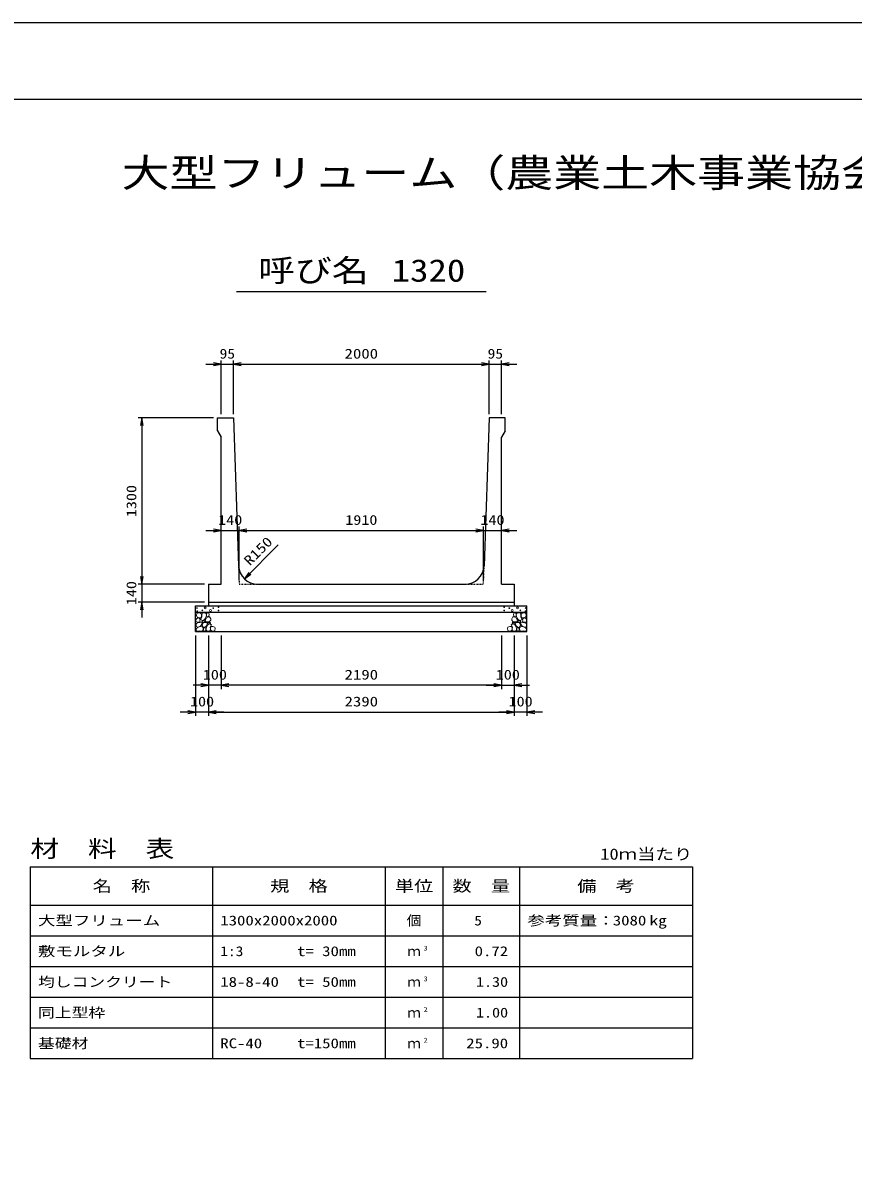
# Model space of a CAD drawing. Units: millimetres at full size. Extents: x 0 to 25230, y 0 to 17820.
# Drawn here: x 8469 to 14960, y 8910 to 17820 of the extents above; entities that cross this region are included whole.
import ezdxf
from ezdxf.enums import TextEntityAlignment as Align

# ---------------------------------------------------------------- set-up
doc = ezdxf.new("R2010")
doc.units = ezdxf.units.MM
doc.linetypes.add('DASHED_SPACED', pattern=[12, 6, -6])
for name, color, linetype, lineweight in [('0_2', 7, 'Continuous', 25), ('D-DCR-HCHn', 4, 'Continuous', 9), ('D-MTR-FRAM', 7, 'Continuous', 25), ('D-MTR-LINE', 7, 'Continuous', 25), ('D-STR-DIM', 7, 'Continuous', 25), ('D-STR-STRn', 1, 'Continuous', 25), ('D-TTL', 2, 'Continuous', 25), ('D-TTL-TXT', 7, 'Continuous', 25)]:
    doc.layers.add(name, color=color, linetype=linetype, lineweight=lineweight)
doc.layers.add('D-MTR', color=7, linetype='Continuous')
doc.layers.add('D-MTR-TXT', color=7, linetype='Continuous')
doc.styles.add('ＭＳ ゴシック', font='')
doc.styles.get('ＭＳ ゴシック').set_extended_font_data('MS Gothic')

# ---------------------------------------------------------------- blocks, each defined once
blk = doc.blocks.new('open_arrow')
at = {"color": 0, "linetype": 'Continuous', "lineweight": -2}
blk.add_lwpolyline([(7.5, 1.25), (0, 0), (7.5, -1.25)], dxfattribs=at)

msp = doc.modelspace()

# ---------------------------------------------------------------- linework, layer by layer
at = {"layer": '0_2'}
for p, q in [((9920, 13030), (9920, 12610)), ((10020, 13030), (10020, 12610)), ((10020, 13030), (10020, 12610)), ((12210, 13030), (12210, 12610)), ((10140, 12640), (9800, 12640)), ((12210, 12640), (10020, 12640))]:
    msp.add_line(p, q, dxfattribs=at)
at = {"layer": 'D-DCR-HCHn'}
for points in [[(9858.399, 13203.696), (9842.796, 13207.163), (9828.928, 13200.228), (9827.194, 13184.626), (9830.661, 13172.491), (9847.997, 13167.29), (9860.132, 13167.29), (9865.333, 13175.958), (9865.333, 13195.028)], [(9872.267, 13205.429), (9867.067, 13189.827), (9868.8, 13172.491), (9856.665, 13153.421), (9872.267, 13144.753), (9889.603, 13153.421), (9900.005, 13167.29), (9903.472, 13189.827), (9900.005, 13201.962), (9889.603, 13207.163)], [(9905.206, 13201.962), (9905.206, 13181.159), (9913.874, 13175.958), (9922.542, 13181.159), (9924.275, 13193.294), (9922.542, 13203.696), (9910.407, 13207.163)], [(12324.794, 13201.962), (12324.794, 13181.159), (12316.126, 13175.958), (12307.458, 13181.159), (12305.725, 13193.294), (12307.458, 13203.696), (12319.593, 13207.163)], [(12357.733, 13205.429), (12362.933, 13189.827), (12361.2, 13172.491), (12373.335, 13153.421), (12357.733, 13144.753), (12340.397, 13153.421), (12329.995, 13167.29), (12326.528, 13189.827), (12329.995, 13201.962), (12340.397, 13207.163)], [(12371.601, 13203.696), (12387.204, 13207.163), (12401.072, 13200.228), (12402.806, 13184.626), (12399.339, 13172.491), (12382.003, 13167.29), (12369.868, 13167.29), (12364.667, 13175.958), (12364.667, 13195.028)], [(9825.46, 13160.356), (9820.26, 13144.753), (9827.194, 13134.352), (9844.53, 13132.618), (9856.366, 13137.699), (9851.464, 13149.954), (9854.932, 13156.889), (9847.997, 13163.823), (9837.596, 13167.29)], [(9858.366, 13102.757), (9871.208, 13122.019), (9869.603, 13126.834), (9851.946, 13131.65), (9835.894, 13130.045), (9824.658, 13120.414), (9823.052, 13109.177), (9824.658, 13097.941), (9837.499, 13094.731)], [(9864.787, 13062.627), (9876.023, 13067.443), (9879.234, 13083.494), (9872.813, 13094.731), (9861.577, 13097.941), (9847.13, 13096.336), (9831.078, 13089.915), (9823.052, 13080.284), (9823.052, 13069.048), (9827.868, 13062.627), (9847.13, 13064.232)], [(9875.735, 13144.753), (9867.067, 13137.819), (9870.534, 13132.618), (9882.669, 13132.618), (9887.87, 13134.352), (9891.337, 13141.286), (9886.136, 13146.487)], [(9903.311, 13102.757), (9911.337, 13122.019), (9904.916, 13130.045), (9885.654, 13130.045), (9877.628, 13126.834), (9869.603, 13115.598), (9869.603, 13105.967), (9877.628, 13093.125), (9887.259, 13091.52)], [(9901.739, 13163.823), (9893.071, 13143.02), (9900.005, 13134.352), (9920.808, 13134.352), (9929.476, 13137.819), (9938.144, 13149.954), (9938.144, 13160.356), (9929.476, 13174.224), (9919.074, 13175.958)], [(9930.599, 13064.232), (9935.415, 13078.679), (9933.81, 13094.731), (9945.046, 13112.388), (9930.599, 13120.414), (9914.548, 13112.388), (9904.916, 13099.546), (9901.706, 13078.679), (9904.916, 13067.443), (9914.548, 13062.627)], [(9927.389, 13120.414), (9935.415, 13126.834), (9932.204, 13131.65), (9920.968, 13131.65), (9916.153, 13130.045), (9912.942, 13123.624), (9917.758, 13118.808)], [(9943.441, 13065.837), (9957.887, 13062.627), (9970.729, 13069.048), (9972.334, 13083.494), (9969.124, 13094.731), (9953.072, 13099.546), (9941.836, 13099.546), (9937.02, 13091.52), (9937.02, 13073.863)], [(12286.559, 13065.837), (12272.113, 13062.627), (12259.271, 13069.048), (12257.666, 13083.494), (12260.876, 13094.731), (12276.928, 13099.546), (12288.164, 13099.546), (12292.98, 13091.52), (12292.98, 13073.863)], [(12299.401, 13064.232), (12294.585, 13078.679), (12296.19, 13094.731), (12284.954, 13112.388), (12299.401, 13120.414), (12315.452, 13112.388), (12325.084, 13099.546), (12328.294, 13078.679), (12325.084, 13067.443), (12315.452, 13062.627)], [(12328.261, 13163.823), (12336.929, 13143.02), (12329.995, 13134.352), (12309.192, 13134.352), (12300.524, 13137.819), (12291.856, 13149.954), (12291.856, 13160.356), (12300.524, 13174.224), (12310.926, 13175.958)], [(12302.611, 13120.414), (12294.585, 13126.834), (12297.796, 13131.65), (12309.032, 13131.65), (12313.847, 13130.045), (12317.058, 13123.624), (12312.242, 13118.808)], [(12326.689, 13102.757), (12318.663, 13122.019), (12325.084, 13130.045), (12344.346, 13130.045), (12352.372, 13126.834), (12360.397, 13115.598), (12360.397, 13105.967), (12352.372, 13093.125), (12342.741, 13091.52)], [(12354.265, 13144.753), (12362.933, 13137.819), (12359.466, 13132.618), (12347.331, 13132.618), (12342.13, 13134.352), (12338.663, 13141.286), (12343.864, 13146.487)], [(12365.213, 13062.627), (12353.977, 13067.443), (12350.766, 13083.494), (12357.187, 13094.731), (12368.423, 13097.941), (12382.87, 13096.336), (12398.922, 13089.915), (12406.948, 13080.284), (12406.948, 13069.048), (12402.132, 13062.627), (12382.87, 13064.232)], [(12371.634, 13102.757), (12358.792, 13122.019), (12360.397, 13126.834), (12378.054, 13131.65), (12394.106, 13130.045), (12405.342, 13120.414), (12406.948, 13109.177), (12405.342, 13097.941), (12392.501, 13094.731)], [(12404.54, 13160.356), (12409.74, 13144.753), (12402.806, 13134.352), (12385.47, 13132.618), (12373.634, 13137.699), (12378.536, 13149.954), (12375.068, 13156.889), (12382.003, 13163.823), (12392.404, 13167.29)], [(9900.101, 13067.443), (9900.101, 13086.705), (9892.075, 13091.52), (9884.049, 13086.705), (9882.444, 13075.469), (9884.049, 13065.837), (9895.285, 13062.627)], [(12329.899, 13067.443), (12329.899, 13086.705), (12337.925, 13091.52), (12345.951, 13086.705), (12347.556, 13075.469), (12345.951, 13065.837), (12334.715, 13062.627)]]:
    msp.add_lwpolyline(points, close=True, dxfattribs=at)
for centre, radius in [((9830.727, 13243.955), 3), ((9831.869, 13218.91), 3), ((9872.292, 13225.752), 3), ((9893.336, 13243.955), 7.5), ((9936.664, 13224.961), 7.5), ((9957.708, 13243.164), 3), ((9998.131, 13250.006), 3), ((9999.273, 13224.961), 3), ((12230.727, 13224.961), 3), ((12231.869, 13250.006), 3), ((12272.292, 13243.164), 3), ((12293.336, 13224.961), 7.5), ((12336.664, 13243.955), 7.5), ((12357.708, 13225.752), 3), ((12398.131, 13218.91), 3), ((12399.273, 13243.955), 3)]:
    msp.add_circle(centre, radius, dxfattribs=at)
at = {"layer": 'D-MTR-FRAM'}
for p, q in [((8527.5, 11220), (13702.5, 11220)), ((8527.5, 11220), (8527.5, 9720)), ((13702.5, 11220), (13702.5, 9720)), ((8527.5, 9720), (13702.5, 9720))]:
    msp.add_line(p, q, dxfattribs=at)
at = {"layer": 'D-MTR-LINE'}
for p, q in [((9952.5, 11220), (9952.5, 9720)), ((11302.5, 11220), (11302.5, 9720)), ((11752.5, 11220), (11752.5, 9720)), ((12352.5, 11220), (12352.5, 9720)), ((8527.5, 10920), (13702.5, 10920)), ((8527.5, 10680), (13702.5, 10680)), ((8527.5, 10440), (13702.5, 10440)), ((8527.5, 10200), (13702.5, 10200)), ((8527.5, 9960), (13702.5, 9960))]:
    msp.add_line(p, q, dxfattribs=at)
at = {"layer": 'D-STR-DIM'}
for p, q in [((9900, 15150), (10235, 15150)), ((10020, 14760), (10020, 15180)), ((10115, 14760), (10115, 15180)), ((10115, 14760), (10115, 15180)), ((10115, 15150), (12115, 15150)), ((11995, 15150), (12330, 15150)), ((12115, 14760), (12115, 15180)), ((12115, 14760), (12115, 15180)), ((12210, 14760), (12210, 15180)), ((9960, 14730), (9370, 14730)), ((9400, 14730), (9400, 13430)), ((9900, 13850), (10280, 13850)), ((10160, 13460), (10160, 13880)), ((10160, 13460), (10160, 13880)), ((10160, 13850), (12070, 13850)), ((11950, 13850), (12330, 13850)), ((12070, 13460), (12070, 13880)), ((12070, 13460), (12070, 13880)), ((10200.682, 13472.115), (10465.847, 13737.28)), ((9400, 13550), (9400, 13170)), ((9890, 13430), (9370, 13430)), ((9890, 13430), (9370, 13430)), ((9890, 13290), (9370, 13290)), ((9820, 13030), (9820, 12400)), ((9920, 13030), (9920, 12400)), ((9920, 13030), (9920, 12400)), ((12210, 13030), (12210, 12610)), ((12310, 13030), (12310, 12400)), ((12310, 13030), (12310, 12400)), ((12310, 13030), (12310, 12610)), ((12410, 13030), (12410, 12400)), ((12090, 12640), (12430, 12640)), ((10040, 12430), (9700, 12430)), ((9920, 12430), (12310, 12430)), ((12530, 12430), (12190, 12430))]:
    msp.add_line(p, q, dxfattribs=at)
at = {"layer": 'D-STR-STRn'}
for p, q in [((9990, 14730), (10115, 14730)), ((9990, 14630), (9990, 14730)), ((10115, 14730), (10154.987, 13574.811)), ((12115, 14730), (12075.013, 13574.811)), ((12240, 14730), (12115, 14730)), ((12240, 14630), (12240, 14730)), ((9990, 14630), (10020, 14580)), ((12240, 14630), (12210, 14580)), ((10020, 13430), (10020, 14580)), ((12210, 13430), (12210, 14580)), ((9920, 13430), (9920, 13290)), ((9920, 13430), (10020, 13430)), ((10304.898, 13430), (11925.102, 13430)), ((12210, 13430), (12310, 13430)), ((12310, 13430), (12310, 13290)), ((9920, 13290), (12310, 13290)), ((9920, 13290), (9920, 13260)), ((12310, 13290), (12310, 13260)), ((9820, 13060), (9820, 13260)), ((9820, 13260), (12410, 13260)), ((9820, 13210), (12410, 13210)), ((12410, 13060), (12410, 13260)), ((9820, 13060), (12410, 13060))]:
    msp.add_line(p, q, dxfattribs=at)
at = {"layer": 'D-STR-STRn', "color": 2, "linetype": 'DASHED_SPACED'}
for p, q in [((10154.987, 13574.811), (10160, 13430)), ((12070, 13430), (12075.013, 13574.811)), ((10160, 13430), (10304.898, 13430)), ((11925.102, 13430), (12070, 13430))]:
    msp.add_line(p, q, dxfattribs=at)
at = {"layer": 'D-STR-STRn'}
for centre, start, end in [((10304.898, 13580), 181.98252, 270), ((11925.102, 13580), 270, 358.01748)]:
    msp.add_arc(centre, 150, start, end, dxfattribs=at)
at = {"layer": 'D-TTL'}
for points in [[(0, 0), (25230, 0), (25230, 17820), (0, 17820)], [(600, 600), (24630, 600), (24630, 17220), (600, 17220)]]:
    msp.add_lwpolyline(points, close=True, dxfattribs=at)
at = {"layer": 'D-TTL-TXT'}
msp.add_line((10140, 15720), (12090, 15720), dxfattribs=at)

# ---------------------------------------------------------------- block references
at = {"layer": '0_2', "xscale": 8, "yscale": 8, "rotation": 180}
for p in [(9920, 12640), (12210, 12640)]:
    msp.add_blockref('open_arrow', p, dxfattribs=at)
at = {"layer": '0_2', "xscale": 8, "yscale": 8}
msp.add_blockref('open_arrow', (10020, 12640), dxfattribs=at)
msp.add_blockref('open_arrow', (10020, 12640), dxfattribs=at)
at = {"layer": 'D-STR-DIM', "xscale": 8, "yscale": 8}
for p, rotation in [((10020, 15150), 180), ((12115, 15150), 180), ((12115, 15150), 180), ((9400, 14730), 270), ((10020, 13850), 180), ((12070, 13850), 180), ((12070, 13850), 180), ((9400, 13430), 90), ((9400, 13430), 90), ((10200.682, 13472.115), 45), ((9400, 13290), 270), ((12210, 12640), 180), ((9820, 12430), 180), ((12310, 12430), 180), ((12310, 12430), 180)]:
    msp.add_blockref('open_arrow', p, dxfattribs=dict(at, rotation=rotation))
for p in [(10115, 15150), (10115, 15150), (12210, 15150), (10160, 13850), (10160, 13850), (12210, 13850), (12310, 12640), (9920, 12430), (9920, 12430), (12410, 12430)]:
    msp.add_blockref('open_arrow', p, dxfattribs=at)

# ---------------------------------------------------------------- texts
at = {"layer": '0_2', "style": 'ＭＳ ゴシック'}
for s, width, p in [('100', 1.2, (9970, 12722.5)), ('2190', 1.25, (11115, 12722.5))]:
    msp.add_text(s, height=76.98, dxfattribs=dict(at, width=width)).set_placement(p, align=Align.MIDDLE_CENTER)
at = {"layer": 'D-MTR', "style": 'ＭＳ ゴシック', "width": 1.25}
msp.add_text('材\u3000料\u3000表', height=132, dxfattribs=at).set_placement((8527.5, 11256), align=Align.BOTTOM_LEFT)
at = {"layer": 'D-MTR', "style": 'ＭＳ ゴシック', "width": 1.2}
msp.add_text('10ｍ当たり', height=87.98, dxfattribs=at).set_placement((13702.5, 11249), align=Align.BOTTOM_RIGHT)
at = {"layer": 'D-MTR-TXT', "style": 'ＭＳ ゴシック'}
for s, height, width, p in [('名\u3000称', 87.98, 1.25, (9240, 11070)), ('規\u3000格', 87.98, 1.25, (10627.5, 11070)), ('単位', 87.98, 1.25, (11527.5, 11070)), ('数\u3000量', 87.98, 1.25, (12052.5, 11070)), ('備\u3000考', 87.98, 1.25, (13027.5, 11070)), ('個', 76.98, 1.1, (11527.5, 10800))]:
    msp.add_text(s, height=height, dxfattribs=dict(at, width=width)).set_placement(p, align=Align.MIDDLE_CENTER)
for s, width, p in [('大型フリューム', 1.3, (8587.5, 10800)), ('1300x2000x2000', 1.25, (10012.5, 10800)), ('参考質量：    kg', 1.3, (12412.5, 10800)), ('敷モルタル', 1.3, (8587.5, 10560)), ('1:3', 1.15, (10012.5, 10560)), ('t= 30mm', 1.25, (10612.5, 10560)), ('均しコンクリート', 1.25, (8587.5, 10320)), ('18-8-40', 1.25, (10012.5, 10320)), ('t= 50mm', 1.25, (10612.5, 10320)), ('同上型枠', 1.25, (8587.5, 10080)), ('基礎材', 1.25, (8587.5, 9840)), ('RC-40', 1.25, (10012.5, 9840)), ('t=150mm', 1.25, (10612.5, 9840))]:
    msp.add_text(s, height=76.98, dxfattribs=dict(at, width=width)).set_placement(p, align=Align.MIDDLE_LEFT)
for s, width, p in [('5', 1.15, (12057.83, 10800)), ('3080', 1.25, (13342.5, 10800)), ('0.72', 1.25, (12262.5, 10560)), ('1.30', 1.2, (12262.5, 10320)), ('1.00', 1.2, (12262.5, 10080)), ('25.90', 1.25, (12262.5, 9840))]:
    msp.add_text(s, height=76.98, dxfattribs=dict(at, width=width)).set_placement(p, align=Align.MIDDLE_RIGHT)
for p in [(11527.5, 10560), (11527.5, 10320), (11527.5, 10080), (11527.5, 9840)]:
    msp.add_text('ｍ', height=76.98, dxfattribs=at).set_placement(p, align=Align.MIDDLE_CENTER)
at = {"layer": 'D-MTR-TXT', "style": 'ＭＳ ゴシック', "width": 1.15}
for s, p in [('3', (11602.5, 10553)), ('3', (11602.5, 10313)), ('2', (11602.5, 10073)), ('2', (11602.5, 9833))]:
    msp.add_text(s, height=38.49, dxfattribs=at).set_placement(p, align=Align.BOTTOM_LEFT)
at = {"layer": 'D-STR-DIM', "style": 'ＭＳ ゴシック'}
for s, width, p in [('95', 1.15, (10067.5, 15232.5)), ('2000', 1.25, (11115, 15232.5)), ('95', 1.15, (12162.5, 15232.5)), ('140', 1.2, (10090, 13932.5)), ('1910', 1.2, (11115, 13932.5)), ('140', 1.2, (12140, 13932.5)), ('100', 1.2, (12260, 12722.5)), ('100', 1.2, (9870, 12512.5)), ('2390', 1.25, (11115, 12512.5)), ('100', 1.2, (12360, 12512.5))]:
    msp.add_text(s, height=76.98, dxfattribs=dict(at, width=width)).set_placement(p, align=Align.MIDDLE_CENTER)
at = {"layer": 'D-STR-DIM', "style": 'ＭＳ ゴシック', "width": 1.2}
for s, p in [('1300', (9317.5, 14080)), ('140', (9317.5, 13360))]:
    msp.add_text(s, height=76.98, rotation=90, dxfattribs=at).set_placement(p, align=Align.MIDDLE_CENTER)
at = {"layer": 'D-STR-DIM', "style": 'ＭＳ ゴシック', "width": 1.25}
msp.add_text('R150', height=76.98, rotation=45, dxfattribs=at).set_placement((10259.092, 13553.152), align=Align.BOTTOM_LEFT)
at = {"layer": 'D-TTL-TXT', "style": 'ＭＳ ゴシック'}
for s, height, width, p in [('大型フリューム（農業土木事業協会型）', 219.9, 1.25, (12615, 16470)), ('呼び名', 176, 1.2, (10740, 15742.5)), ('1320', 176, 1.2, (11640, 15742.5))]:
    msp.add_text(s, height=height, dxfattribs=dict(at, width=width)).set_placement(p, align=Align.BOTTOM_CENTER)

doc.saveas('drawing.dxf')
